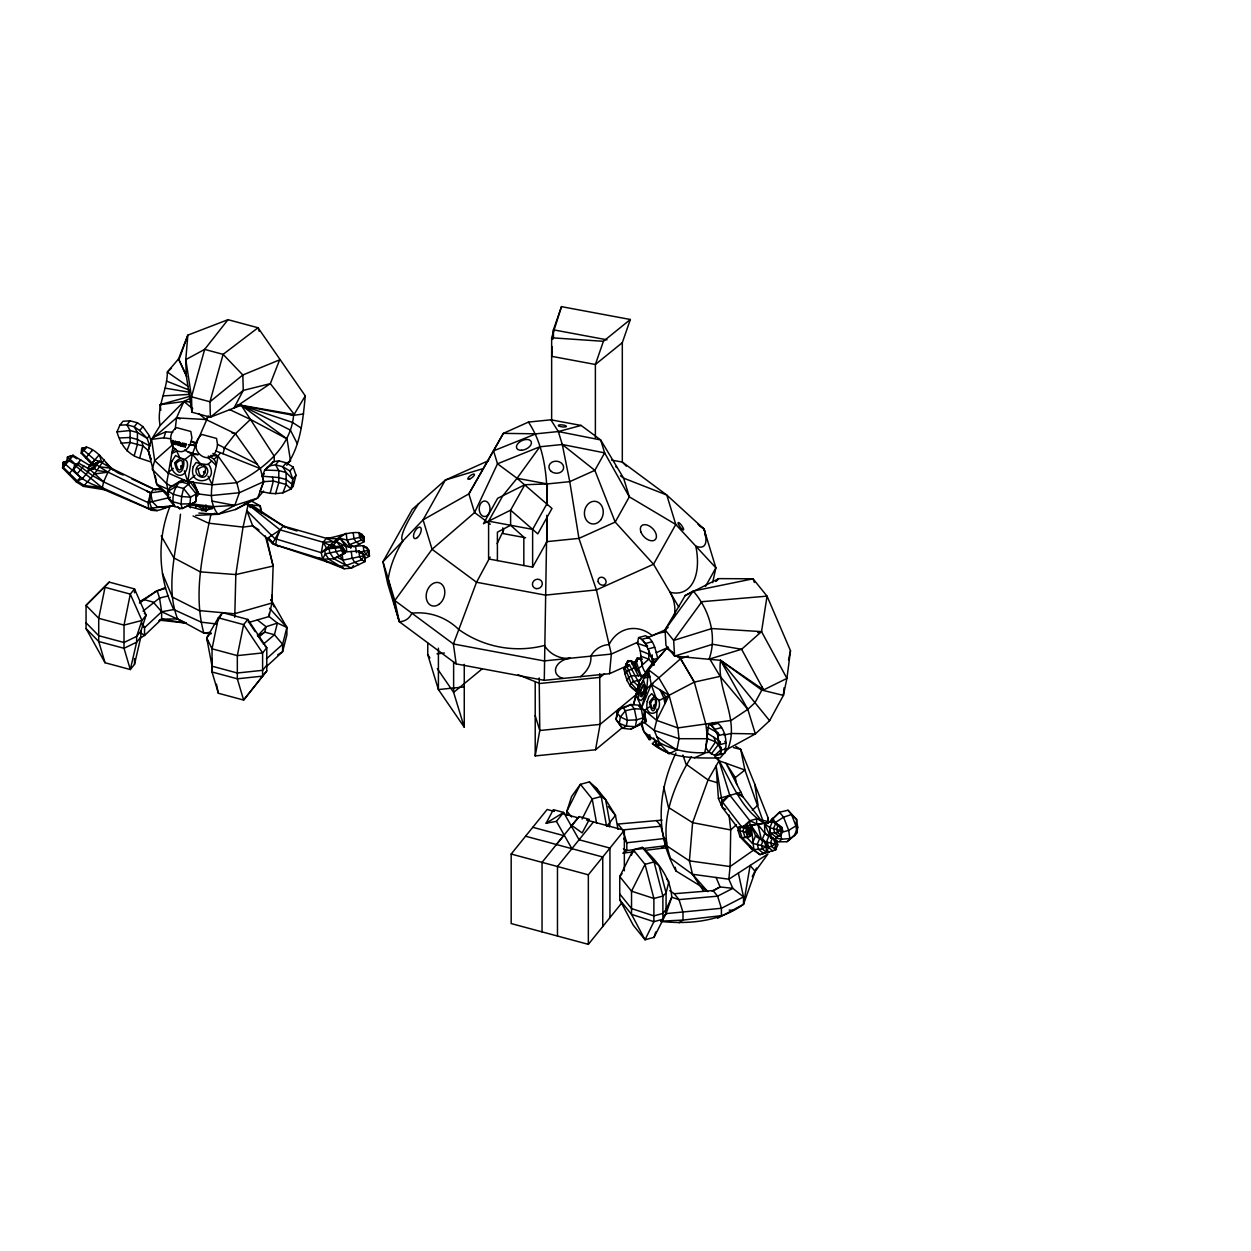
<?xml version="1.0" encoding="UTF-8"?>
<svg xmlns="http://www.w3.org/2000/svg" width="1251" height="1251" viewBox="0 0 1251 1251"><rect width="100%" height="100%" fill="white"/><g stroke="black" fill="none" stroke-linecap="round" stroke-linejoin="round"><path stroke-width="1.5" d="M205.962 505.326L205.962 510.955L196.157 505.201M174.624 505.748C165.851 505.842 156.875 514.552 148.619 508.469L102.332 487.749L84.317 485.544L77.327 480.978L63.207 467.28L63.222 462.385L68.789 460.712L76.405 465.231M71.026 457.772L73.105 455.364L67.538 457.022L67.523 461.932L73.105 455.364L90.088 465.7L96.859 464.809L99.595 461.4L111.151 468.218L153.795 488.953L160.222 489.829M547.062 516.679L546.843 541.73L532.629 567.156L488.594 558.947L488.594 521.167L502.808 495.74L517.054 478.289L539.853 446.779L562.278 444.496L604.64 452.878L629.316 496.835L675.775 524.482L715.885 567.86L712.648 582.622M544.279 680.341L546.546 541.667L578.932 538.383L615.195 522.074L629.316 496.835L623.608 478.132L600.683 439.945L581.136 425.449L558.337 431.548L535.913 433.831L503.34 433.362L493.551 450.845L497.507 463.793L517.054 478.289L547.328 483.934L547.156 505.123C547.438 476.959 544.451 446.013 528.438 422.087L503.34 433.362L468.875 493.879L423.073 519.837L382.962 561.746L387.81 584.061L399.319 621.731L456.177 663.906L544.279 680.341L609.518 673.695L624.593 666.924M546.89 516.647L546.843 541.73L546.843 515.287M528.438 422.087L550.862 419.804L558.337 431.548L600.683 439.945L604.64 452.878L594.851 470.36L569.752 481.651L547.328 483.934L546.843 503.95L532.629 529.376L532.629 567.156M652.224 743.516C670.88 759.42 697.073 757.965 720.138 757.965L727.91 748.88C739.982 718.95 716.495 690.443 720.529 660.325L674.586 656.134L665.97 645.485L665.063 629.785L685.157 595.617L693.242 591.051L753.039 578.806L767.051 596.148L790.491 650.723L786.926 678.386L783.376 695.384L761.828 690.083L720.529 660.325L747.817 709.348L755.338 733.915L727.91 748.88L724.329 749.552M655.602 743.923L660.34 745.08L654.195 730.381L656.681 720.373L656.994 709.082M717.417 757.574L719.059 760.764C731.788 782.36 741.796 810.523 764.533 823.33L770.929 838.326L769.834 827.724L772.539 821.313L781.953 827.505L782.766 831.039L780.999 835.277L776.277 837.357L774.729 840.265M269.278 613.225L269.09 616.524L277.394 623.092L286.901 627.408L286.901 634.804L282.617 651.724L266.385 666.642M637.087 661.67L637.306 658.12L641.982 659.105L637.306 658.12L634.898 662.514L637.197 670.458L638.417 668.269L642.185 665.845M552.285 346.871L551.644 356.332L595.382 364.479L622.31 342.68L630.348 319.49L561.464 306.651L553.442 329.826L552.801 339.287M176.156 485.122L182.974 479.586L187.681 481.666L193.483 482.417L196.954 490.72L195.672 501.76L182.161 508.578L174.733 506.577L167.79 497.882L168.259 491.174L170.324 486.983L179.503 481.51L183.694 480.525L193.483 482.417L198.8 494.004L211.075 495.568L239.363 492.722L263.695 481.666L273.328 481.025L286.119 484.465L291.03 489.016L293.172 486.373L296.002 475.208L293.172 467.045L286.119 462.807L278.801 460.837L273.328 461.697L264.759 470.032L262.272 476.209L263.695 481.666L257.612 498.117L235.423 509.532L218.018 514.302L195.766 515.396M694.321 757.887L704.657 753.305L707.503 738.731L705.955 724.673L694.321 682.092L680.575 658.761L677.526 656.384L680.591 658.745L651.271 684.485L641.356 708.457L646.83 688.722L648.331 669.645L666.846 648.081L672.944 652.819L666.846 648.081L639.558 680.466L633.459 704.688L635.915 696.526M706.33 890.79L700.685 886.146L676.009 871.009C654.93 833.651 657.619 791.211 675.931 753.055M169.667 498.195L156.782 484.418L148.243 450.579L151.574 439.336L160.144 425.465C156.172 406.731 167.399 390.531 167.337 372.063L178.549 358.928L187.838 335.143L228.01 319.677L258.034 327.762L305.291 395.895C302.945 419.46 300.756 445.653 286.745 465.325M609.518 673.695L611.332 654.07L596.414 589.925L578.932 538.383L569.752 481.651L562.278 444.496L558.337 431.548M783.376 695.384L784.096 687.722M89.181 466.435L91.323 463.886L81.206 453.222L81.69 448.452L86.507 447.107C102.707 451.72 107.242 470.783 123.302 474.973M173.138 445.872L166.586 483.59L168.51 492.816M220.348 452.971L218.018 455.943C215.5 474.755 204.523 497.147 218.018 514.302L234.766 505.42L257.612 498.117L263.57 491.049M175.234 429.046L176.516 417.881L183.897 401.508L190.527 398.099M62.55 467.921L63.222 462.385L68.789 460.712L62.55 467.921L76.342 481.932L83.457 486.373L104.224 489.72L152.341 510.424M66.866 462.557L67.538 457.022L73.105 455.364M180.691 444.574L179.315 445.465M721.17 747.222L720.248 754.509L714.649 755.448L708.692 751.992L705.783 747.269L708.692 724.345L715.588 722.484L718.137 723.313C726.049 731.1 727.363 742.891 724.829 753.274L720.248 754.509L721.108 750.96M343.759 552.019L358.881 551.003L362.383 552.754L364.448 555.663L365.12 561.558L351.328 568.157L344.197 568.752L326.964 561.871L322.57 559.228L321.304 552.692L323.196 542.246L326.355 538.337L337.598 538.853L346.167 533.254L346.996 540.057L349.67 544.576L354.189 546.828L364.307 541.62L363.822 536.601L359.006 532.66C347.543 531.566 337.614 537.273 326.355 538.337L283.242 525.983L248.167 504.528L244.93 503.668M609.425 826.911L609.925 823.408L605.578 799.483L596.148 787.802L589.409 781.906L580.401 784.33L571.566 796.574L566.906 811.148L566.906 815.011M769.318 822.016L779.529 812.212L788.036 810.241L796.621 819.436L797.7 827.224L796.903 832.853L794.416 835.605L786.957 841.72L776.183 841.876M217.518 444.355C214.656 471.752 183.131 450.813 201.786 434.457L216.532 438.429L217.518 444.355L257.174 464.152M180.472 514.224C177.22 548.251 164.647 585.703 177.611 618.901L203.835 633.147L211.372 633.663M757.762 632.584L761.531 631.614L767.051 596.148L701.842 601.7L673.663 640.434L674.586 656.134L712.679 644.265L741.608 649.269L761.531 631.614L786.926 678.386L763.61 689.926L761.828 690.083L759.513 687.206M305.291 395.895L293.594 415.316C290.795 447.014 263.492 469.391 236.846 482.714L212.232 484.794L187.697 481.666L192.31 454.238L195.781 445.075M717.589 918.281L743.516 904.317L750.131 865.457L755.197 871.478L743.516 904.317C719.732 921.612 689.364 924.426 660.825 921.424M617.931 712.147L618.447 709.223L630.879 704.501L640.621 705.361L643.014 718.074L641.7 723.641L630.754 729.208L622.341 728.285L615.977 719.341L617.118 712.851L618.447 709.223L626.219 707.018M622.638 727.425L595.539 749.771L535.209 755.917L539.775 730.521L539.197 677.979M595.539 749.771L600.089 724.392L599.714 673.679M652.897 743.845L669.082 753.696L676.885 749.975L679.027 738.7L677.87 727.91L669.082 695.321L658.714 677.62L648.331 669.645L639.558 680.466L636.415 694.899M321.304 552.692L331.656 546.765L341.992 546.28L344.291 549.846L343.415 554.193L333.829 558.744L322.57 559.228L275.814 544.873L272.577 543.356L252.718 525.858L246.791 510.58L274.751 538.571L321.304 552.692L341.148 535.537M788.583 659.84L790.491 650.723M87.805 470.204L96.859 464.809L99.392 466.811L111.151 468.218L107.993 472.127L103.598 481.885L102.332 487.749L104.224 489.72M196.579 490.611L195.672 501.76L182.161 508.578L181.114 503.965L181.63 496.538L183.553 488.469L190.621 482.386L198.784 493.973L196.344 497.179M652.209 654.899L652.209 663.343L645.313 672.381C638.948 663.765 643.077 652.224 637.306 643.358L638.62 637.588L645.516 635.727C654.179 639.464 655.43 650.317 657.76 658.292L653.163 659.527C648.206 652.49 647.252 641.403 638.62 637.588M134.514 664.359L140.831 637.009L140.831 631.208L146.148 615.242L134.514 588.924L109.228 582.122L86.053 605.406L86.053 628.581L105.021 662.733L130.307 669.551L134.514 664.359L134.514 658.542M720.92 805.097L721.936 800.984L716.104 765.909L718.418 798.591L722.437 807.63L738.497 828.819M271.045 599.714L286.901 627.408L282.617 644.328L282.617 651.724L277.706 654.789M173.826 441.071L173.733 443.964C177.501 436.708 173.17 447.858 172.794 442.432C171.324 444.856 171.059 440.352 173.185 440.602M171.684 443.401L172.466 440.399M177.423 444.949L176.876 441.587M179.44 445.497L178.502 445.262L179.018 442.182M179.096 445.043L179.393 443.933L179.409 445.121M179.925 442.791C182.146 443.886 177.83 443.652 180.05 442.807M179.706 442.713L179.331 443.573M183.099 446.498C184.757 437.256 184.335 451.642 185.68 443.964M184.006 443.511L182.834 446.419M185.899 444.027L185.117 447.029L186.024 444.058M503.762 529.83L497.116 543.685M150.183 461.682L139.69 458.21L142.895 445.903L142.082 441.916M198.612 413.518L205.977 419.523L235.423 433.737L260.38 468.64L263.695 481.666L260.005 491.346L270.122 493.332L273.328 481.025L272.515 477.038M211.012 514.083C202.74 552.707 193.045 594.053 203.835 633.147L209.558 632.412M260.38 468.64L222.959 453.722L224.664 447.702M134.217 455.583L137.422 444.433L137.422 432.518L134.217 426.763L126.898 424.793L119.846 425.215L117.015 431.861C120.159 443.761 127.321 454.285 139.69 458.21M270.122 493.332L275.595 493.66L278.801 482.495L278.801 470.579L275.595 464.825L278.801 460.837M216.626 623.983L201.302 622.185L173.78 609.55C157.986 577.477 156.828 538.587 170.324 505.592M720.169 741.812L719.262 744.83L720.795 750.225L725.392 748.989L724.829 748.301M151.308 441.728L149.322 435.723L142.895 426.591L137.422 422.775L134.217 426.763L139.69 430.563L147.18 438.366L149.667 445.888L148.243 450.579L151.011 459.555M171.575 486.436L166.586 483.59L152.184 469.25L154.702 460.587L151.574 439.336L163.897 437.819L165.742 431.845L172.747 432.267M654.038 937.359L666.079 913.605L671.74 897.233C670.63 877.014 656.572 860.469 642.248 847.334L633.241 849.757L619.745 876.576L619.745 899.766L633.241 925.177L645.031 939.767L654.038 937.359L655.696 931.995M551.644 420.07L551.644 337.786L561.464 306.651M715.885 756.839L719.059 760.764L729.708 795.057L749.818 820.703L757.903 824.487L764.83 833.275L776.777 840.672L777.747 844.832L775.667 849.804L759.967 854.652L751.335 848.678L740.013 836.778L738.012 830.336L739.091 826.958L764.533 823.33L769.834 827.724L782.766 831.039M631.442 855.246L633.241 849.757L645.031 864.347L653.882 898.484L653.882 921.674L645.031 939.767L631.536 914.356L619.745 899.766M617.415 715.072L615.977 719.341L622.341 728.285L626.329 726.112L635.399 726.675L645.876 721.671L644.593 710.271L638.776 705.627L641.56 709.067L644.593 710.271L656.681 720.373L677.87 727.91L731.194 720.42L747.817 709.348L754.963 702.734L761.828 690.083M630.348 319.49L603.404 341.304L595.382 364.479L595.382 437.881M188.838 503.512L213.389 506.639L234.766 505.42L239.363 492.722L236.846 482.714L218.018 455.943L212.889 453.425M178.846 359.913L187.838 335.143L185.789 359.616L186.211 375.05L191.95 412.22L210.387 417.193L241.177 405.246L294.407 414.613L270.341 383.635L279.63 359.85L242.835 374.987L209.965 401.774L210.387 417.193L243.257 390.406L270.341 383.635L234 408.014L243.257 390.406L242.835 374.987L223.1 354.361L204.664 349.389L185.789 359.616L191.512 396.802L191.95 412.22M749.318 830.695L751.179 825.644L749.99 825.504L749.818 820.703L756.574 818.889L770.194 822.048L772.539 821.313L775.12 823.455M190.23 444.496L191.935 437.881L190.809 431.47L176.579 427.639C161.332 437.694 179.034 464.34 190.23 444.496L196.423 446.341M126.898 450.86L130.12 442.463L130.12 430.547L126.898 424.793L130.12 420.805L137.422 422.775M282.898 492.847L286.119 484.465L286.119 472.55L282.898 466.795L275.595 464.825L270.122 465.685L264.759 470.032L278.801 470.579L286.119 472.55L292.781 479.18L291.03 489.016L282.898 492.847L275.595 493.66M749.318 830.398L751.179 825.644L760.608 839.296M752.273 876.56L756.542 868.006M794.416 835.605L797.7 827.224M196.47 443.307L208.198 416.333M636.947 691.694C628.299 687.112 625.703 677.761 623.905 668.91L625.938 665.235L629.456 665.032L640.371 685.595M625.281 674.258L626.282 671.74L628.596 670.129L632.224 669.41M627.126 680.857L628.346 677.807L631.161 675.853L645.438 675.305M264.368 473.66L262.272 476.209L278.801 477.538L286.119 479.508L292.202 484.372L294.345 481.729L293.172 481.4M265.665 470.47L266.901 467.374M632.725 661.607L628.033 660.622L625.625 665.016L628.033 660.622L632.725 661.607L641.716 677.635L642.31 676.197M768.489 847.318L752.398 843.315L755.557 835.777L751.179 825.644L753.868 849.601L759.967 854.652L766.394 852.306L768.489 847.318L767.52 843.158L755.557 835.777L758.012 837.795M762.297 839.312L764.83 833.275L764.533 823.33M326.964 561.871L273.547 544.248L272.577 543.356L280.083 529.877L283.242 525.983L285.822 527.625L251.388 504.888M640.621 705.361L635.93 694.68L648.331 669.645L651.271 684.485L656.619 699.856M656.681 720.373L669.082 695.321L651.271 684.485L646.83 688.722M582.075 819.045L592.192 798.936L601.199 796.512L605.578 799.483L615.476 815.371L617.994 829.335M319.005 557.79L322.57 559.228L325.307 553.912L324.681 550.44L331.656 546.765L339.881 538.274L346.996 540.057L363.822 536.601L364.307 541.62L361.32 540.135L359.553 537.148L359.006 532.66L363.822 536.601L361.32 540.135L349.67 544.576L350.906 547.844M546.14 823.205L563.638 812.431L556.429 821.344L546.14 823.205L553.349 809.663L563.638 812.431L579.072 839.765L609.941 848.084L609.941 917.608M490.126 557.055L476.522 582.262L453.394 643.984L456.177 663.906M723.907 735.088L731.194 733.477L755.338 733.915L769.615 720.701L783.564 695.04M637.306 658.12L634.898 662.514M623.905 668.91L625.938 665.235L627.611 666.33L629.456 665.032L624.718 666.892L631.02 683.187L637.478 690.364M213.389 506.639L212.217 508.75L201.833 510.752M547.328 483.934L524.826 484.731L510.611 510.158L510.611 525.264L523.825 537.117L523.825 565.515M705.47 586.453L715.885 567.86L704.032 529.064L666.783 495.036L622.31 462.057L611.536 460.118M714.821 756.871L719.059 760.764L708.05 779.952L692.616 822.658L689.41 860.86L692.475 874.277L703.515 890.931M266.791 665.125L262.601 670.317L237.33 673.007L212.044 666.189L206.696 637.885L218.331 617.822L222.537 612.63L247.823 619.433L266.791 647.737L266.791 670.911L243.632 700.06L218.331 693.242L212.044 671.99L212.013 658.605M217.69 620.981L222.537 612.63M174.03 444.042L174.64 443.307L175.75 444.496L175.703 443.589M181.458 445.137L180.863 445.888L181.458 445.137L183.584 446.607L184.257 444.027L185.257 447.06M180.988 445.919L182.802 443.182L182.974 446.451M180.832 482.808L182.974 479.586M708.692 751.992L715.588 741.812L713.836 737.277M365.933 554.459L363.853 550.94L363.197 545.655L368.764 550.315L369.436 556.21L365.933 554.459L368.764 550.315L366.699 547.406L363.197 545.655L346.214 546.828L336.566 541.527L323.196 542.246L280.083 529.877L248.167 504.528L244.524 503.856M91.182 469.61L94.372 468.406L96.859 464.809M83.457 486.373L94.419 474.004L104.365 459.602M745.705 826.536L749.818 820.703L743.266 826.645L739.091 826.958M208.323 416.176L205.977 419.523L176.516 417.881L151.574 439.336M761.531 631.614L711.756 628.549L673.663 640.434L665.063 629.785L693.242 591.051C708.989 609.081 717.589 635.915 709.067 659.168L741.608 649.269L763.61 689.926L720.529 660.325L769.615 720.701M691.396 756.699C673.429 785.956 657.963 824.346 670.583 858.389L692.475 874.277L707.863 891.666M755.197 871.478L767.973 853.948L728.817 879.203L692.475 874.277M711.24 754.009L718.137 744.97L718.137 733.055L707.988 727.425M622.044 873.62L619.745 876.576L631.536 891.181L653.882 898.484L662.889 896.06L666.079 892.948L668.91 881.517L666.548 878.593M228.01 319.677L204.664 349.389L191.512 396.802L209.965 401.774L223.1 354.361L258.034 327.762L259.254 331.327M223.82 448.53L235.423 433.737L250.466 419.429L287.042 438.898L290.56 461.15L285.65 463.574M180.676 443.761L180.832 442.901M74.685 467.952L73.574 469.36C80.314 479.321 90.995 484.575 102.332 487.749L74.575 465.044L78.75 463.23L90.041 469.547L103.598 481.885L148.056 502.605L170.386 497.382M78.75 463.23L73.574 469.36L74.575 465.044L77.625 464.653L92.934 475.865L103.598 481.885M83.817 465.966L77.343 473.629M770.663 820.734L772.633 818.248L777.371 825.754M63.207 467.28L64.63 465.513M84.74 449.156L86.507 447.107L81.206 453.222M119.846 425.215L123.051 421.243L130.12 420.805M139.69 430.563L142.895 426.591M149.322 435.723L147.18 438.366L137.422 432.518L130.12 430.547L117.015 431.861M184.616 459.555L193.092 453.253M109.228 582.122L86.053 605.406L98.72 618.307L124.021 625.109L141.957 620.449L146.148 615.242L144.303 613.178M270.122 465.685L273.328 461.697M140.831 631.208L136.64 636.399L124.021 642.498L98.72 635.696L86.053 622.795M140.831 637.009L136.64 642.201L124.021 648.299L98.72 641.482L86.053 628.581M286.119 462.807L282.898 466.795L289.951 471.017L292.781 479.18L296.002 475.208M289.951 471.017L293.172 467.045M208.151 643.014L206.696 637.885L210.903 632.678M359.553 537.148L360.773 535.647M266.791 670.911L243.632 700.06L237.33 678.808L237.33 655.618L243.632 624.64L247.823 619.433L248.652 621.919M353.486 565.468L351.328 568.157L333.829 558.744L329.811 552.661L329.076 548.673L340.288 547.547L341.992 546.28L344.651 550.299L345.12 552.942L343.415 554.193L340.288 547.547L344.651 550.299M621.935 902.753L588.345 944.349L511.174 923.566L511.174 854.042L547.156 809.475L554.428 811.43M570.831 826.708L579.072 816.59L589.362 819.358L582.168 832.916L571.879 825.504M593.459 821.938L557.477 866.505L557.477 936.029M588.345 944.349L588.345 874.809L624.343 830.257L586.61 820.093M173.498 441.884L172.654 442.041M556.429 844.519L579.072 816.59M74.216 467.827L68.602 474.223M89.102 466.654L99.361 454.629L101.878 463.214M87.977 468.218L90.088 465.7L99.595 461.4L94.841 459.977L81.69 448.452L85.959 447.655M90.135 465.45L94.841 459.977M76.342 481.932L80.471 477.35L63.222 462.385M786.957 841.72L796.903 832.853L795.917 825.832L791.492 814.526L788.036 810.241M663.718 916.154L666.079 913.605L666.079 892.948L659.011 865.629L654.038 861.923L642.248 847.334M257.565 635.93L266.088 626.72L277.394 623.092L274.438 634.742L263.367 644.171M178.752 442.103L177.548 443.198L180.16 442.479M177.642 443.605L179.159 442.197M637.463 725.58L640.09 723.219M160.144 425.465L183.897 401.508L191.294 401.993M716.01 581.355L718.731 578.619L753.039 578.806L754.4 582.466M79.908 460.665L80.721 459.883L76.342 465.091L67.538 457.022M91.589 451.048L92.277 450.376L85.647 458.022M91.323 463.886L92.167 463.073L81.768 452.69L81.69 448.452M171.403 368.169L167.337 372.063L187.806 386.231M736.448 824.706L730.709 829.945L730.099 866.552L728.817 879.203L732.82 888.351L743.516 896.92L743.516 904.317M752.258 810.288L758.012 805.05L754.728 784.142L740.717 749.38L735.776 746.347M641.904 665.391L648.8 659.121L648.8 650.692M266.385 658.917L282.617 644.328L274.438 634.742L264.727 632.115L257.737 636.399M771.851 819.671L779.529 812.212L783.548 817.184L788.709 830.351L789.85 838.53L781.609 839.218L775.901 838.107M715.885 581.152L718.731 578.619L685.157 595.617M172.075 445.231L154.702 460.587L167.743 472.815L187.681 481.666L195 475.302M143.052 611.129L159.549 598.041L168.244 595.945M139.393 603.029L157.11 590.707L165.257 588.564M482.229 668.816L453.628 692.397L464.262 727.222L438.413 689.551L427.764 654.726L427.764 643.202M604.53 673.71L600.089 677.37L539.775 683.499L518.055 674.727M637.056 693.914L600.089 724.392L539.775 730.521L535.209 715.603M207.76 464.387L211.747 461.103L216.11 465.497A9.82 9.179 73.5 0 0 213.952 459.273A21.283 19.609 16.5 0 0 208.291 456.068M213.952 459.273L218.018 455.943L214.312 454.942M259.035 636.79L264.727 632.115L266.088 626.72L257.393 619.933M167.743 472.815L173.263 468.359M665.063 629.785L668.128 627.361M736.808 784.518L735.307 777.622L744.908 770.022L740.717 749.38L733.414 747.582M210.34 507.546L205.977 510.971L202.506 506.561M209.277 508.359L205.962 510.971L205.993 505.107M173.201 442.025L173.467 441.243M637.603 725.768L640.324 723.75M337.379 546.421L335.252 547.985L335.847 551.284L339.177 556.304L341.304 554.74L333.829 558.744M753.321 850.32L730.099 866.552L689.41 860.86L666.017 845.379L660.497 825.081M649.316 707.003L644.593 710.271L643.014 718.074L645.876 721.671L643.765 722.202L654.195 730.381L679.027 738.7L707.503 738.731L715.588 741.812L721.546 749.193L714.649 755.448L721.546 753.602M678.996 922.816L682.999 920.079L721.405 915.669L721.405 908.289L717.589 896.169L713.054 890.571L674.242 893.73L669.77 890.665M775.87 822.251L783.548 817.184L791.492 814.526L796.621 819.436L795.917 825.832L788.709 830.351L782.031 832.259M139.909 601.747L157.11 590.707L159.549 598.041L161.645 611.755L161.645 619.151L144.553 635.461L140.159 638.135M624.077 852.306L626.814 850.539L664.985 845.832L667.706 847.646M645.735 850.289L661.075 848.366L664.985 845.832L664.985 842.142M631.661 669.144L634.179 667.534L636.79 668.691M140.284 601.575L143.552 599.495L153.263 602.106L161.645 611.755L186.18 623.092L159.549 620.183L161.645 619.151L177.611 618.901M173.342 442.322L173.06 440.571M180.676 482.354L183.694 480.525M158.846 620.856L161.645 619.151L186.18 623.092M235.423 509.532L250.466 501.025M712.272 891.353L720.107 886.943L732.82 888.351L717.589 896.169L678.996 899.61L671.74 897.233L666.079 909.43L662.889 913.449L653.882 915.873L631.536 908.57L619.745 893.965M635.93 694.68L639.058 692.976M627.783 706.174L630.879 704.501L634.335 708.77L636.603 719.872L635.399 726.675L630.754 729.208M658.87 700.685L694.321 682.092L720.138 676.369L747.817 709.348M510.611 525.264L497.398 532.191L497.398 560.589M713.054 890.571L720.107 886.943L716.057 877.467M364.885 558.493L369.436 556.21L368.764 550.315L358.255 552.238M90.854 465.779L99.595 461.4M524.826 484.731L497.648 498.305L483.433 523.731L510.611 510.158L537.789 533.88L552.004 508.453L517.054 478.289M267.182 538.493L280.083 529.877L276.377 539.322L275.814 544.873L278.394 546.531M342.571 554.146L345.12 552.942L344.291 549.846L325.307 553.912L328.81 559.197L344.197 568.752M488.578 460.634L445.309 480.071L412.267 509.36L382.962 561.746L394.816 600.543L399.319 621.731A81.534 32.37 57.9 0 0 411.86 613.193A100.424 74.966 -72.5 0 1 458.804 629.534A109.681 106.163 -80.2 0 0 544.42 645.5A27.475 27.178 75.4 0 0 570.268 658.245A14.574 10.102 -13.7 0 0 555.96 667.612A14.574 10.102 -13.7 0 0 563.059 678.433M638.041 642.06L611.332 654.07L544.122 660.919L453.394 643.984L394.816 600.543L432.064 549.298L474.582 512.582L497.507 463.793L539.853 446.779M646.939 638.057L666.001 629.503M631.63 663.765L636.9 661.388M656.228 652.709L668.519 647.189M77.327 480.978L82.206 478.82L90.041 469.547L94.372 468.406L96.906 470.407L107.993 472.127L150.652 492.863L163.74 491.017M154.78 436.583L165.742 431.845M155.061 591.911L165.492 587.485M740.013 836.778L742.046 837.81L746.831 837.451L750.491 836.153L751.304 833.588L749.787 828.694L745.784 826.16L743.266 826.645L770.194 822.048M535.913 433.831L493.551 450.845L468.875 493.879L474.582 512.582L490.267 524.216M718.418 798.591L740.952 792.274L742.953 796.793L760.42 819.468M322.57 559.228L339.584 566.453L346.027 565.499L361.602 559.807L364.448 555.663L358.881 551.003L359.522 556.288L361.602 559.807L365.12 561.558L364.448 555.663L342.883 560.182L336.41 556.851M688.159 656.103L680.591 658.745L694.321 682.092M170.324 486.983L174.702 485.591M89.212 469.985L94.372 468.406M482.995 468.64L445.309 480.071L423.073 519.837L432.064 549.298L476.522 582.262L545.405 595.116L596.414 589.925L653.522 564.248L675.775 524.482L666.783 495.036L623.608 478.132L620.465 475.802M248.386 622.56L269.09 616.524L271.842 603.029L273.14 566.031L267.182 540.479M640.371 679.856L633.459 681.482L631.02 683.187L629.957 685.845L637.353 691.881M160.847 410.25L159.972 404.699L191.419 395.91M648.8 637.478L641.904 639.324L647.611 646.173M645.313 643.546L652.209 641.685M647.877 649.034L654.758 647.189M651.271 684.485L652.975 684.031M718.137 723.313L711.24 725.173L708.692 724.345M653.131 742.343L656.853 741.343M721.546 727.535L714.649 729.396L711.24 725.173L714.696 729.114M719.247 734.65L714.649 729.396L717.949 735.791L724.829 733.946M337.598 538.853L339.881 538.274L348.935 546.984M361.648 537.148L363.822 536.601M336.159 547.062L333.001 544.842L330.467 545.483L323.196 542.246L326.918 548.782M342.711 550.237L344.291 549.846M742.046 837.81L750.491 836.153L746.628 828.928L740.999 826.52L739.748 830.398L742.046 837.81L753.868 849.601L762.359 848.976L766.081 846.208L767.52 843.158L764.971 842.064M763.454 823.205L772.539 821.313M710.021 752.273C686.518 754.791 661.341 747.926 643.827 731.46L641.669 722.734M173.78 609.55L161.645 611.755L144.553 627.705L144.553 635.461L140.487 632.599M94.419 474.004L107.993 472.127L99.392 466.811M159.972 404.699L183.897 401.508L192.732 408.717M237.487 405.011L293.594 415.316L303.633 413.987M622.717 853.182L634.226 851.743M437.006 653.788L444.386 653.038M464.262 686.924L438.413 689.551L438.413 648.174M622.717 829.929L661.075 826.223L656.556 820.609L617.963 824.049L622.717 829.929L626.814 842.767L626.814 850.539L623.389 848.913M771.726 837.482L769.193 835.402L766.582 841.626L767.801 846.818L771.632 846.474L775.354 843.706L776.777 840.672L774.244 839.562M656.556 820.609L662.06 820.14M661.075 848.366L666.689 847.897M120.909 443.229L130.12 442.463L142.895 445.903L148.243 450.579L150.886 458.914M666.079 913.605L721.405 908.289L743.516 896.92L738.371 873.042M748.896 836.81L744.955 837.107L743.047 830.977L744.079 827.771L748.035 827.474L748.989 830.539M174.561 505.467L148.619 508.469L148.056 502.605L150.652 492.863L153.795 488.953L161.41 488.703M163.302 395.879L189.48 394.378M660.856 921.189L682.999 920.079L682.999 912.323L678.996 899.61L674.242 893.73M119.736 437.944L130.12 437.506L137.422 439.476L149.667 445.888M749.928 833.604L751.304 833.588L738.012 830.336M641.56 709.067L634.335 708.77L625.422 710.724L620.402 716.932L619.276 723.406L626.329 726.112L627.361 720.263L625.422 710.724L622.451 707.05L617.118 712.851L620.402 716.932L627.361 720.263L636.603 719.872L642.873 717.886M188.354 444.699L195.766 445.075M184.616 450.032L192.31 454.238L198.19 454.629L194.796 453.722M210.668 455.458L218.018 455.943M198.862 513.035L218.018 514.302L214.312 513.301M551.644 337.786L603.404 341.304M244.289 504.231L260.224 505.826L261.662 513.129M729.192 910.056L732.82 910.447M212.795 507.687L189.354 504.872L190.48 507.843M165.273 507.812L157.251 506.733L152.372 501.745L150.652 492.863L147.102 491.221M163.897 437.819L170.871 438.82M763.298 841.094L777.747 844.832M165.273 388.154L189.511 392.267M173.076 442.401L173.873 443.996M175.562 443.198L175.625 441.697L175.562 443.198L174.687 442.963L175.484 441.666L174.827 442.995L175.687 443.229M182.396 445.043L182.458 443.526L182.396 445.043L181.52 444.809L182.318 443.511L181.661 444.824L182.521 445.059M176.016 444.59L175.375 441.196M607.016 339.819L553.442 329.826L553.442 337.535M550.862 419.804L581.136 425.449M488.594 521.167L532.629 529.376M525.623 537.774L502.808 533.52L502.808 527.859M212.232 501.104L234.766 505.42M289.904 414.331L293.594 415.316M176.516 417.881L180.191 418.866M231.748 432.752L235.423 433.737M176.751 441.572L177.673 443.229M172.779 442.072L172.607 440.821L173.592 441.259M188.01 451.892L191.387 452.799M292.312 486.139L293.172 486.373M188.354 506.311L205.039 510.799M563.497 813.869L578.025 817.794M532.77 827.302L563.638 835.605L542.043 862.346L542.043 931.886M525.561 836.215L602.747 856.998L602.747 926.522M511.174 854.042L588.345 874.809M287.699 528.188L297.05 530.971M716.87 782.579L708.05 779.952L686.001 764.095L682.89 755.041M637.306 643.358L647.158 646.658M640.919 656.29L648.8 659.121L653.913 665.454M719.059 760.764L744.908 770.022L763.11 821.36M753.868 849.601L751.335 848.678L749.568 845.598M215.813 450.954L222.959 453.722M157.204 510.752L151.871 508.688L149.682 502.714L150.652 492.863L147.118 491.455M166.508 381.102L189.839 390.312M742.203 795.527L736.464 793.228L742.953 796.793M640.371 650.645L648.8 654.164L653.913 660.497M155.249 475.599L156.782 484.418L167.743 489.125M193.061 515.991L208.495 523.153L243.038 527.109L252.718 525.858L259.02 530.002M131.855 478.961L155.796 490.111M229.449 409.468L250.466 419.429L274.204 456.162L274.204 461.76M645.594 721.53L644.593 710.271L645.719 721.608M326.355 538.337L334.033 542.168M359.866 544.044L356.144 542.183L353.924 538.446L353.235 532.817M359.053 564.608L354.674 562.418L352.078 558.009L351.265 551.41M250.388 500.478L260.224 505.826L260.88 511.456M725.674 809.397L722.437 807.63L721.936 800.984L729.708 795.057L722.687 802.251L742.484 827.943M72.464 456.005L76.937 458.804M342.946 551.566L345.12 552.942M706.831 732.836L718.137 740.013L720.404 742.828M301.178 428.061L292.359 422.353L241.177 405.246L250.466 419.429M656.681 736.683L676.885 749.975M624.718 666.892L625.75 667.612M287.042 438.898L241.177 405.246L290.373 430.094L297.222 443.542M699.403 525.639L704.032 529.064A19.125 4.566 -87.5 0 1 705.408 536.179M167.79 497.882L172.904 501.76L181.114 503.965L190.043 503.872L190.512 497.163L183.553 488.469L176.141 486.467L168.259 491.174L173.42 494.333L181.63 496.538L190.512 497.163L196.219 493.957L188.135 483.84L179.503 481.51C174.342 488.406 170.589 498.383 174.733 506.577M562.278 444.496L594.851 470.36L615.195 522.074L653.522 564.248L678.793 607.079M334.08 548.047L333.001 544.842L335.972 547.281M778.92 836.325L774.635 832.775L773.603 828.35L775.839 823.064L781.953 827.505L780.765 830.085L780.999 835.277L777.559 832.447L776.746 828.913L778.513 824.675L780.765 830.085L777.559 832.447L771.085 833.072L776.277 837.357M764.83 833.275L768.489 836.309M775.667 849.804L771.632 846.474L770.663 842.314L772.758 837.341L775.354 843.706L775.667 849.804L775.01 847.036M762.453 839.968L759.936 837.889L757.324 844.112L758.528 849.32L763.563 853.479M767.801 846.818L772.837 850.993M766.785 850.148L769.24 852.166M156.782 484.418L168.901 494.661M281.506 524.435L284.212 526.859M207.791 457.491L211.747 461.103M638.995 686.783L633.459 681.482L626.563 665.595M626.344 466.154L622.31 462.057L622.31 342.68M106.319 463.136L113.043 470.188M746.831 837.451L752.398 843.315M264.821 645.61L266.791 647.737L262.601 652.928L262.601 676.119L237.33 678.808L212.044 671.99L212.044 648.8L218.331 617.822L243.632 624.64L262.601 652.928L237.33 655.618L212.044 648.8L206.696 637.885M659.168 742.969L669.082 753.696L666.783 750.835M269.544 608.267L286.901 627.408M177.626 506.608L179.909 509.157M142.035 624.812L144.553 627.705L142.286 623.233M192.31 454.238L201.474 464.981M724.829 741.343L726.159 742.985L719.262 744.83L717.949 735.791M779.451 841.485L781.609 839.218L780.671 834.354M589.409 781.906L601.199 796.512L606.626 826.411L615.476 815.371L608.408 806.614M571.613 816.997L566.906 811.148L580.401 784.33L592.192 798.936L596.602 823.236M336.566 541.527L341.288 547.438M339.881 538.274L346.214 546.828L346.808 551.628M270.216 539.713L273.547 544.248M623.624 838.389L626.814 842.767L664.985 838.451L663.577 838.483L666.658 842.939M250.356 507.625L248.167 504.528L243.038 527.109L235.829 574.569L234.75 617.337M268.793 537.899L272.577 543.356M427.764 654.726L429.891 657.823M437.318 668.628L453.628 692.397L453.628 661.857M249.731 623.545L255.157 631.63M257.331 634.851L262.741 642.936M649.316 739.873L643.827 731.46L641.122 724.376M735.307 777.622L725.987 763.251L740.952 792.274M333.001 544.842L334.971 547.907M339.912 555.569L346.027 565.499M652.537 858.718L654.523 861.892M596.148 787.802L601.09 795.745M761.624 686.643L763.61 689.926M709.458 658.479L720.138 676.369M361.977 534.146L363.744 537.132M366.699 547.406L368.779 550.925M362.383 552.754L364.463 556.273M358.881 551.003L360.257 553.349M161.207 535.897L173.842 557.883L200.285 571.863L235.829 574.569L273.14 566.031L265.337 535.897M556.429 821.344L571.879 848.678M196.954 490.72L198.8 494.004L193.483 482.417M642.561 663.311L639.902 658.182L635.868 660.763L641.716 677.635M653.522 738.027L658.698 747.754M638.557 676.228L630.629 660.669L626.595 663.249L627.611 666.251M208.01 476.224L212.232 484.794M346.996 540.057L350.765 547.907M186.211 375.05L178.549 358.928L186.634 376.629M647.439 734.525L649.738 739.513M270.92 599.839L274.11 606.829M179.941 458.163L176.766 451.126L171.606 453.519A9.82 8.913 78.7 0 1 175.812 449.015M625.938 665.235L626.688 666.971M162.505 573.583L172.357 597.087L199.175 610.582L234.344 613.772L271.842 603.029L271.733 595.226M754.728 784.142L768.083 817.888L768.27 823.299L768.083 817.888M644.765 718.293L645.876 721.671M184.335 470.767L187.681 481.666M105.021 662.733L98.72 641.482L98.72 618.307L105.021 587.313L130.307 594.131L141.957 620.449L136.64 636.399L136.64 642.201L130.307 669.551L124.021 648.299L124.021 625.109L130.307 594.131L134.514 588.924L134.514 592.802M757.903 824.487L761.671 840.813M663.718 786.863L668.409 807.38L692.616 822.658L730.709 829.945L729.036 815.042M652.209 658.386L653.663 664.891M641.341 721.952L641.7 723.641M216.47 684.203L218.331 693.242M675.243 867.256L676.009 871.009M649.66 734.681L650.645 739.701M341.992 546.28L342.461 548.923M653.163 659.527L653.851 664.469M355.581 546.062L356.394 552.661M342.086 553.786L342.883 560.182M769.834 827.724L770.929 838.326M756.574 818.889L756.73 824.346M658.714 742.578L658.714 746.034M648.331 669.645L648.331 673.257M624.343 830.257L624.343 870.821M535.209 681.748L535.209 755.917M464.262 664.344L464.262 727.222M195.781 504.481L195.781 508.313M697.839 524.028A144.115 8.741 39.5 0 1 704.032 529.064A80.283 18.765 54 0 1 695.822 546.171A58.75 32.01 65.9 0 1 670.051 592.255A30.493 26.255 76.5 0 1 674.18 616.884M398.788 620.027A44.786 1.814 76.2 0 1 388.248 579.057A50.744 23.362 -62.5 0 1 403.01 540.792A98.845 13.933 -50.7 0 1 418.585 503.762M615.93 466.514A5.379 0.907 28.3 0 1 616.336 467.514M580.401 676.666A33.198 23.003 -13.7 0 0 590.8 656.165A22.502 22.268 75.4 0 1 609.112 644.578A34.496 29.711 76.5 0 1 652.287 635.664A45.771 24.613 -45.9 0 1 665.579 632.005M203.553 471.971C204.883 475.99 206.259 469.078 203.553 471.971M638.182 692.851L638.526 699.246L641.122 700.56C644.374 697.245 647.955 690.927 645.719 686.392A44.051 16.67 -78.2 0 1 643.624 680.622L640.293 685.141L638.182 692.851M639.777 691.991L639.996 695.947L641.607 696.76C644.374 694.258 647.267 685.955 643.139 684.422L639.777 691.991M640.575 691.553C642.889 705.079 647.048 673.648 640.575 691.553M647.236 701.467C643.765 719.466 662.764 715.306 658.964 699.888A45.286 28.148 -88.7 0 1 651.74 693.633L648.925 696.619L647.236 701.467M649.472 702.28C654.179 729.098 662.592 681.717 649.472 702.28M650.583 702.687C653.757 721.155 659.871 688.566 650.583 702.687M642.279 692.976C642.717 695.837 643.686 689.426 642.279 692.976M171.731 461.525C168.807 469 178.017 480.431 184.882 472.847C187.556 469.422 189.699 459.789 183.506 459.164A44.051 35.935 78 0 1 175.609 455.489L171.731 461.525M174.655 462.823C180.816 491.111 191.919 444.652 174.655 462.823M176.11 463.464C180.113 482.964 188.26 450.954 176.11 463.464M749.787 828.694L747.316 836.387L745.799 831.493L746.628 828.928L749.787 828.694M653.788 705.376C654.164 709.317 655.884 702.781 653.788 705.376M180.707 466.232C181.223 470.392 183.49 463.98 180.707 466.232M193.233 466.67C187.431 487.843 220.692 483.277 208.823 464.543A45.286 42.456 53.6 0 1 196.079 462.495L193.233 466.67M196.516 468.312C193.279 475.114 204.46 481.526 207.197 473.613C210.434 466.811 199.253 460.399 196.516 468.312M198.158 469.125C201.364 489.032 213.061 458.101 198.158 469.125M763.485 839.828L761.39 844.816L762.359 848.976L766.394 852.306L766.081 846.208L763.485 839.828M645.031 864.347L631.536 891.181L631.536 914.356L653.882 921.674L662.889 919.25L662.889 896.06L654.038 861.923L645.031 864.347M647.737 677.37L644.234 677.933A9.82 5.317 -77.8 0 1 647.909 675.087A11.071 2.455 -82.8 0 1 649.597 676.134L649.801 677.072L647.737 677.37M196.798 442.917L194.405 443.276L191.434 441.275L196.798 442.917M663.843 698.074L660.168 689.911A21.283 14.433 74.1 0 1 665.688 697.104A9.82 5.88 -80.2 0 1 664.969 703.625L663.843 698.074M488.578 514.005A7.772 5.395 -89.3 0 0 485.779 501.182A7.772 5.395 -89.3 0 0 479.461 511.19A7.772 5.395 -89.3 0 0 488.578 514.005M641.012 532.207A9.711 5.958 45.3 0 0 654.836 539.963A9.711 5.958 45.3 0 0 649.347 525.999A9.711 5.958 45.3 0 0 641.012 532.207M469.876 478.914A4.066 1.282 -36.7 0 0 474.426 474.348A4.066 1.282 -36.7 0 0 469.062 476.772A4.066 1.282 -36.7 0 0 469.876 478.914M551.112 471.346A7.381 6.02 5.9 0 0 563.419 469A7.381 6.02 5.9 0 0 554.334 461.338A7.381 6.02 5.9 0 0 551.112 471.346M521.464 450.251A7.944 4.691 -24.5 0 0 531.3 441.884A7.944 4.691 -24.5 0 0 519.056 442.432A7.944 4.691 -24.5 0 0 521.464 450.251M559.4 426.247A4.081 0.985 6.9 0 0 566.234 426.638A4.081 0.985 6.9 0 0 561.402 424.84A4.081 0.985 6.9 0 0 559.4 426.247M536.1 588.611A5.035 4.66 -28.7 0 0 542.136 582.387A5.035 4.66 -28.7 0 0 533.833 580.839A5.035 4.66 -28.7 0 0 536.1 588.611M678.464 524.294A4.535 1.063 54 0 0 683.312 529.939A4.535 1.063 54 0 0 680.794 524.419A4.535 1.063 54 0 0 678.464 524.294M600.793 519.822A11.415 9.398 -81.5 0 0 595.851 501.416A11.415 9.398 -81.5 0 0 584.827 516.679A11.415 9.398 -81.5 0 0 600.793 519.822M439.085 604.249A12.088 9.023 -72.5 0 0 441.15 583.764A12.088 9.023 -72.5 0 0 426.231 594.71A12.088 9.023 -72.5 0 0 439.085 604.249M417.459 537.539A6.349 2.924 -62.5 0 0 420.711 527.562A6.349 2.924 -62.5 0 0 413.94 533.52A6.349 2.924 -62.5 0 0 417.459 537.539M598.181 581.731A4.347 3.69 42.8 0 0 605.031 584.373A4.347 3.69 42.8 0 0 602.951 577.493A4.347 3.69 42.8 0 0 598.181 581.731"/></g></svg>
